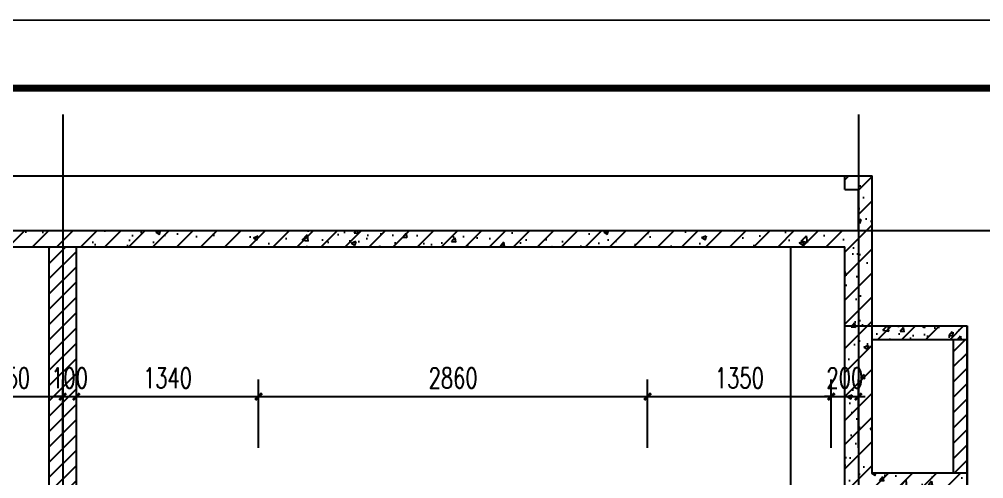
# Model space of a CAD drawing. Extents: x 1738711 to 2346805, y 1189731 to 2516152.
# Drawn here: x 1948757 to 1955848, y 1394548 to 1397922 of the extents above; entities that cross this region are included whole.
import ezdxf
from ezdxf.enums import TextEntityAlignment as Align

# ---------------------------------------------------------------- set-up
doc = ezdxf.new("R2010")
doc.units = 0
doc.header["$LTSCALE"] = 1000
doc.header["$MEASUREMENT"] = 0
doc.linetypes.add('复件 140224通州运河二期售楼部条件图_t3$0$X-ME SHAFT SH$0$X-B2$0$WATER_LINE', pattern=[0])
for name, color, linetype in [('DOTE', 1, 'Continuous'), ('PUB_DIM', 3, 'Continuous'), ('PUB_HATCH', 8, 'Continuous'), ('TK', 4, 'Continuous'), ('WALL', 40, 'Continuous'), ('看线', 8, 'Continuous')]:
    doc.layers.add(name, color=color, linetype=linetype)
doc.styles.add('_TCH_DIM_T3', font='SIMPLEX', dxfattribs={"width": 0.705882, "bigfont": 'GBCBIG'})
doc.styles.add('宋体', font='SIMSUN.TTF', dxfattribs={"width": 0.75})
doc.dimstyles.new('_TCH_ARCH&&50', dxfattribs={"dimtxt": 148.75, "dimasz": 50, "dimexe": 125, "dimexo": 150, "dimgap": 63.125, "dimtad": 1, "dimdec": 0, "dimzin": 0, "dimdsep": 46, "dimtxsty": '_TCH_DIM_T3', "dimblk": 'ARCHTICK', "dimcen": 0.09, "dimclrt": 7, "dimazin": 2, "dimtfac": 1, "dimtdec": 0, "dimtix": 1, "dimtmove": 2, "dimatfit": 3, "dimfxl": 50, "dimtolj": 1, "dimtzin": 0, "dimarcsym": 0})
pattern_1 = [(45, (0, 0), (-56.1266008, 56.1266008), [])]

# ---------------------------------------------------------------- blocks, each defined once
blk = doc.blocks.new('hjashrtahreahe')
at = {"layer": 'TK', "color": 7, "const_width": 25}
blk.add_lwpolyline([(0, 59400), (84100, 59400), (84100, 0), (0, 0)], close=True, dxfattribs=at)
at = {"layer": 'TK', "color": 3, "const_width": 100}
blk.add_lwpolyline([(2500, 1000), (2500, 58400), (83100, 58400), (83100, 1000)], close=True, dxfattribs=at)
at = {"layer": 'TK', "style": '宋体', "width": 0.75}
for tag, height, p in [('项目负责人', 350, (6003, 57089)), ('专业负责人', 350, (6003, 56224)), ('设计人', 350, (6003, 55419)), ('版号1', 250, (77304, 22193)), ('时间1', 250, (82405, 22193)), ('版号2', 250, (77304, 21593)), ('时间2', 250, (82405, 21593)), ('版号3', 250, (77304, 20993)), ('时间3', 250, (82405, 20993)), ('建筑会签', 0.0001, (78978, 2403)), ('电气会签', 0.0001, (82128, 2403)), ('结构会签', 0.0001, (78978, 1803)), ('暖通会签', 0.0001, (82128, 1803)), ('给排水会签', 0.0001, (78978, 1250)), ('智能化会签', 0.0001, (82128, 1250))]:
    blk.add_attdef(tag, text='', height=height, dxfattribs=at).set_placement(p, align=Align.CENTER)
for tag, p in [('合作设计单位', (80816, 48986)), ('版号说明1', (79854, 22318)), ('版号说明2', (79854, 21718)), ('版号说明3', (79854, 21118)), ('浙江绿储科技有限公司', (80545, 16036)), ('百兆瓦级集中式熔盐储能关键', (80545, 14953)), ('设备研发及制造基地项目', (80545, 14603)), ('1#研发楼', (80545, 13636)), ('图名', (80545, 12436)), ('工程编号', (78978, 11461)), ('子项编号', (82128, 11461)), ('建筑', (78978, 10711)), ('图号', (82128, 10711)), ('施工图', (78978, 9961)), ('2023.03', (82128, 9961)), ('审定', (79353, 8461)), ('审核', (79353, 7711)), ('工程负责', (79353, 6961)), ('专业负责', (79353, 6211)), ('设计', (79353, 5461)), ('制图', (79353, 4711)), ('校对', (79353, 3961))]:
    blk.add_attdef(tag, text='', height=250, dxfattribs=at).set_placement(p, align=Align.MIDDLE_CENTER)
blk = doc.blocks.new('_ArchTick')
at = {"color": 0, "linetype": 'ByBlock', "const_width": 0.4}
blk.add_lwpolyline([(-0.5, -0.5), (0.5, 0.5)], dxfattribs=at)
blk = doc.blocks.new('*D1296')
at = {"layer": 'Defpoints', "color": 0, "transparency": 16777216}
for p in [(1949076.9, 1395150.9), (1948326.9, 1394624.1), (1949076.9, 1394624.1)]:
    blk.add_point(p, dxfattribs=at)
at = {"layer": 'PUB_DIM', "color": 0, "lineweight": -2, "transparency": 16777216}
for p, q in [((1948326.9, 1394774.1), (1948326.9, 1395275.9)), ((1949076.9, 1394774.1), (1949076.9, 1395275.9)), ((1948326.9, 1395150.9), (1949076.9, 1395150.9))]:
    blk.add_line(p, q, dxfattribs=at)
at = {"layer": 'PUB_DIM', "color": 0, "lineweight": -2, "transparency": 16777216, "xscale": 50, "yscale": 50, "zscale": 50, "rotation": 180}
blk.add_blockref('_ArchTick', (1948326.9, 1395150.9), dxfattribs=at)
at = {"layer": 'PUB_DIM', "color": 0, "lineweight": -2, "transparency": 16777216, "xscale": 50, "yscale": 50, "zscale": 50}
blk.add_blockref('_ArchTick', (1949076.9, 1395150.9), dxfattribs=at)
at = {"layer": 'PUB_DIM', "color": 7, "transparency": 16777216, "insert": (1948701.9, 1395288.4), "char_height": 148.75, "attachment_point": 5, "style": '_TCH_DIM_T3'}
blk.add_mtext('\\A1;750', dxfattribs=at)
blk = doc.blocks.new('*D1297')
at = {"layer": 'Defpoints', "color": 0, "transparency": 16777216}
for p in [(1949176.9, 1395150.9), (1949076.9, 1394624.1), (1949176.9, 1394624.1)]:
    blk.add_point(p, dxfattribs=at)
at = {"layer": 'PUB_DIM', "color": 0, "lineweight": -2, "transparency": 16777216}
for p, q in [((1949076.9, 1394774.1), (1949076.9, 1395275.9)), ((1949176.9, 1394774.1), (1949176.9, 1395275.9)), ((1949076.9, 1395150.9), (1949026.9, 1395150.9)), ((1949076.9, 1395150.9), (1949176.9, 1395150.9)), ((1949176.9, 1395150.9), (1949226.9, 1395150.9))]:
    blk.add_line(p, q, dxfattribs=at)
at = {"layer": 'PUB_DIM', "color": 0, "lineweight": -2, "transparency": 16777216, "xscale": 50, "yscale": 50, "zscale": 50}
blk.add_blockref('_ArchTick', (1949076.9, 1395150.9), dxfattribs=at)
at = {"layer": 'PUB_DIM', "color": 0, "lineweight": -2, "transparency": 16777216, "xscale": 50, "yscale": 50, "zscale": 50, "rotation": 180}
blk.add_blockref('_ArchTick', (1949176.9, 1395150.9), dxfattribs=at)
at = {"layer": 'PUB_DIM', "color": 7, "transparency": 16777216, "insert": (1949126.9, 1395288.4), "char_height": 148.75, "attachment_point": 5, "style": '_TCH_DIM_T3'}
blk.add_mtext('\\A1;100', dxfattribs=at)
blk = doc.blocks.new('*D1298')
at = {"layer": 'Defpoints', "color": 0, "transparency": 16777216}
for p in [(1950516.9, 1395150.9), (1949176.9, 1394624.1), (1950516.9, 1394624.1)]:
    blk.add_point(p, dxfattribs=at)
at = {"layer": 'PUB_DIM', "color": 0, "lineweight": -2, "transparency": 16777216}
for p, q in [((1949176.9, 1394774.1), (1949176.9, 1395275.9)), ((1950516.9, 1394774.1), (1950516.9, 1395275.9)), ((1949176.9, 1395150.9), (1950516.9, 1395150.9))]:
    blk.add_line(p, q, dxfattribs=at)
at = {"layer": 'PUB_DIM', "color": 0, "lineweight": -2, "transparency": 16777216, "xscale": 50, "yscale": 50, "zscale": 50, "rotation": 180}
blk.add_blockref('_ArchTick', (1949176.9, 1395150.9), dxfattribs=at)
at = {"layer": 'PUB_DIM', "color": 0, "lineweight": -2, "transparency": 16777216, "xscale": 50, "yscale": 50, "zscale": 50}
blk.add_blockref('_ArchTick', (1950516.9, 1395150.9), dxfattribs=at)
at = {"layer": 'PUB_DIM', "color": 7, "transparency": 16777216, "insert": (1949846.9, 1395288.4), "char_height": 148.75, "attachment_point": 5, "style": '_TCH_DIM_T3'}
blk.add_mtext('\\A1;1340', dxfattribs=at)
blk = doc.blocks.new('*D1299')
at = {"layer": 'Defpoints', "color": 0, "transparency": 16777216}
for p in [(1953376.9, 1395150.9), (1950516.9, 1394624.1), (1953376.9, 1394624.1)]:
    blk.add_point(p, dxfattribs=at)
at = {"layer": 'PUB_DIM', "color": 0, "lineweight": -2, "transparency": 16777216}
for p, q in [((1950516.9, 1394774.1), (1950516.9, 1395275.9)), ((1953376.9, 1394774.1), (1953376.9, 1395275.9)), ((1950516.9, 1395150.9), (1953376.9, 1395150.9))]:
    blk.add_line(p, q, dxfattribs=at)
at = {"layer": 'PUB_DIM', "color": 0, "lineweight": -2, "transparency": 16777216, "xscale": 50, "yscale": 50, "zscale": 50, "rotation": 180}
blk.add_blockref('_ArchTick', (1950516.9, 1395150.9), dxfattribs=at)
at = {"layer": 'PUB_DIM', "color": 0, "lineweight": -2, "transparency": 16777216, "xscale": 50, "yscale": 50, "zscale": 50}
blk.add_blockref('_ArchTick', (1953376.9, 1395150.9), dxfattribs=at)
at = {"layer": 'PUB_DIM', "color": 7, "transparency": 16777216, "insert": (1951946.9, 1395288.4), "char_height": 148.75, "attachment_point": 5, "style": '_TCH_DIM_T3'}
blk.add_mtext('\\A1;2860', dxfattribs=at)
blk = doc.blocks.new('*D1300')
at = {"layer": 'Defpoints', "color": 0, "transparency": 16777216}
for p in [(1954726.9, 1395150.9), (1953376.9, 1394624.1), (1954726.9, 1394624.1)]:
    blk.add_point(p, dxfattribs=at)
at = {"layer": 'PUB_DIM', "color": 0, "lineweight": -2, "transparency": 16777216}
for p, q in [((1953376.9, 1394774.1), (1953376.9, 1395275.9)), ((1954726.9, 1394774.1), (1954726.9, 1395275.9)), ((1953376.9, 1395150.9), (1954726.9, 1395150.9))]:
    blk.add_line(p, q, dxfattribs=at)
at = {"layer": 'PUB_DIM', "color": 0, "lineweight": -2, "transparency": 16777216, "xscale": 50, "yscale": 50, "zscale": 50, "rotation": 180}
blk.add_blockref('_ArchTick', (1953376.9, 1395150.9), dxfattribs=at)
at = {"layer": 'PUB_DIM', "color": 0, "lineweight": -2, "transparency": 16777216, "xscale": 50, "yscale": 50, "zscale": 50}
blk.add_blockref('_ArchTick', (1954726.9, 1395150.9), dxfattribs=at)
at = {"layer": 'PUB_DIM', "color": 7, "transparency": 16777216, "insert": (1954051.9, 1395288.4), "char_height": 148.75, "attachment_point": 5, "style": '_TCH_DIM_T3'}
blk.add_mtext('\\A1;1350', dxfattribs=at)
blk = doc.blocks.new('*D1301')
at = {"layer": 'Defpoints', "color": 0, "transparency": 16777216}
for p in [(1954926.9, 1395150.9), (1954726.9, 1394624.1), (1954926.9, 1394624.1)]:
    blk.add_point(p, dxfattribs=at)
at = {"layer": 'PUB_DIM', "color": 0, "lineweight": -2, "transparency": 16777216}
for p, q in [((1954726.9, 1394774.1), (1954726.9, 1395275.9)), ((1954926.9, 1394774.1), (1954926.9, 1395275.9)), ((1954726.9, 1395150.9), (1954676.9, 1395150.9)), ((1954726.9, 1395150.9), (1954926.9, 1395150.9)), ((1954926.9, 1395150.9), (1954976.9, 1395150.9))]:
    blk.add_line(p, q, dxfattribs=at)
at = {"layer": 'PUB_DIM', "color": 0, "lineweight": -2, "transparency": 16777216, "xscale": 50, "yscale": 50, "zscale": 50}
blk.add_blockref('_ArchTick', (1954726.9, 1395150.9), dxfattribs=at)
at = {"layer": 'PUB_DIM', "color": 0, "lineweight": -2, "transparency": 16777216, "xscale": 50, "yscale": 50, "zscale": 50, "rotation": 180}
blk.add_blockref('_ArchTick', (1954926.9, 1395150.9), dxfattribs=at)
at = {"layer": 'PUB_DIM', "color": 7, "transparency": 16777216, "insert": (1954826.9, 1395288.4), "char_height": 148.75, "attachment_point": 5, "style": '_TCH_DIM_T3'}
blk.add_mtext('\\A1;200', dxfattribs=at)

msp = doc.modelspace()

# ---------------------------------------------------------------- hatches: boundary and pattern name
at = {"layer": 'PUB_HATCH', "linetype": '复件 140224通州运河二期售楼部条件图_t3$0$X-ME SHAFT SH$0$X-B2$0$WATER_LINE'}
h = msp.add_hatch(dxfattribs=at)
h.set_pattern_fill('钢筋混凝土', color=256, scale=50, style=0)
h.set_pattern_definition([(45, (0, 0), (-88.3883476, 88.3883476), []), (50, (0, 0), (358.63009, -31.376067), [37.5, -412.5]), (355, (0, 0), (-69.375667, 376.096067), [30, -330]), (100.4514, (29.9, -2.6), (289.25469, 344.71977), [31.870095, -350.571056]), (46.1842, (0, 100), (533.620524, -82.75951), [56.25, -618.75]), (96.6356, (44.47, 93.1), (467.33135, 487.05894), [47.80514, -525.8565]), (351.1842, (0, 100), (467.33097, 487.0593), [45, -495]), (21, (50, 75), (298.453526, -201.309445), [37.5, -412.5]), (326, (50, 75), (121.657666, 362.57502), [30, -330]), (71.4514, (74.87, 58.22), (420.111314, 161.26525), [31.870095, -350.571056]), (37.5, (0, 0), (6.079928, 166.446927), [0, -326, 0, -335, 0, -331.25]), (7.5, (0, 0), (131.534769, 197.205856), [0, -191, 0, -318.5, 0, -126.25]), (327.5, (-111.5, 0), (266.911218, -11.277436), [0, -125, 0, -390, 0, -517.5]), (317.5, (-161.5, 0), (291.593085, 50.052491), [0, -162.5, 0, -259, 0, -367.5])])
h.paths.add_polyline_path([(1955027.7, 1395671.6), (1954826.9, 1395671.6), (1954826.9, 1394471.6), (1955726.9, 1394471.6), (1955726.9, 1394591.6), (1955027.7, 1394591.6)])
h.paths.add_polyline_path([(1955027.7, 1395671.6), (1955027.7, 1395571.6), (1955726.9, 1395571.6), (1955726.9, 1395671.6)])
h.paths.add_polyline_path([(1948226.9, 1396251.6), (1954826.9, 1396251.6), (1954826.9, 1395671.6), (1955027.7, 1395671.6), (1955027.7, 1396771.6), (1954826.9, 1396771.6), (1954826.9, 1396671.6), (1954926.9, 1396671.6), (1954926.9, 1396371.6), (1948127.7, 1396371.6), (1948127.7, 1396671.6), (1948227.7, 1396671.6), (1948227.7, 1396771.6), (1948026.9, 1396771.6), (1948026.9, 1395671.6), (1948226.9, 1395671.6)])
h = msp.add_hatch(dxfattribs=at)
h.set_pattern_fill('ANSI31', color=256, scale=50, style=0)
h.set_pattern_definition(pattern_1)
h.paths.add_polyline_path([(1949176.9, 1376641.6), (1948976.9, 1376641.6), (1948976.9, 1374541.6), (1949176.9, 1374541.6)])
h.paths.add_polyline_path([(1948976.9, 1377041.6), (1949176.9, 1377041.6), (1949176.9, 1380541.6), (1948976.9, 1380541.6)])
h.paths.add_polyline_path([(1949176.9, 1384441.6), (1948976.9, 1384441.6), (1948976.9, 1380941.6), (1949176.9, 1380941.6)])
h.paths.add_polyline_path([(1949176.9, 1388341.6), (1948976.9, 1388341.6), (1948976.9, 1384841.6), (1949176.9, 1384841.6)])
h.paths.add_polyline_path([(1949176.9, 1392241.6), (1948976.9, 1392241.6), (1948976.9, 1388741.6), (1949176.9, 1388741.6)])
h.paths.add_polyline_path([(1949176.9, 1396251.6), (1948976.9, 1396251.6), (1948976.9, 1392641.6), (1949176.9, 1392641.6)])
h = msp.add_hatch(dxfattribs=at)
h.set_pattern_fill('ANSI31', color=256, scale=50, style=0)
h.set_pattern_definition(pattern_1)
h.paths.add_polyline_path([(1954926.9, 1394471.6), (1954826.9, 1394471.6), (1954826.9, 1392671.6), (1954926.9, 1392671.6)])
h.paths.add_polyline_path([(1955027.7, 1394471.6), (1954926.9, 1394471.6), (1954926.9, 1392671.6), (1955027.7, 1392671.6)])
h.paths.add_polyline_path([(1955726.9, 1395571.6), (1955626.9, 1395571.6), (1955626.9, 1394591.6), (1955726.9, 1394591.6)])

# ---------------------------------------------------------------- linework, layer by layer
at = {"layer": 'DOTE'}
for p, q in [((1949076.9, 1397223.8), (1949076.9, 1370014.9)), ((1954926.9, 1397223.8), (1954926.9, 1370014.9)), ((1946216.3, 1396371.6), (1957770.6, 1396371.6))]:
    msp.add_line(p, q, dxfattribs=at)
at = {"layer": 'WALL'}
for p, q in [((1954826.9, 1396671.6), (1954826.9, 1396771.6)), ((1954826.9, 1396771.6), (1955027.7, 1396771.6)), ((1955027.7, 1394591.6), (1955027.7, 1396771.6)), ((1954826.9, 1396671.6), (1954926.9, 1396671.6)), ((1954926.9, 1396371.6), (1954926.9, 1396671.6)), ((1948127.7, 1396371.6), (1954926.9, 1396371.6)), ((1948226.9, 1396251.6), (1954826.9, 1396251.6)), ((1948976.9, 1374541.6), (1948976.9, 1396251.6)), ((1949176.9, 1392641.6), (1949176.9, 1396251.6)), ((1954826.9, 1392671.6), (1954826.9, 1396251.6)), ((1954826.9, 1395671.6), (1955726.9, 1395671.6)), ((1955726.9, 1394471.6), (1955726.9, 1395671.6)), ((1955027.7, 1395571.6), (1955726.9, 1395571.6)), ((1955626.9, 1394591.6), (1955626.9, 1395571.6)), ((1955027.7, 1394591.6), (1955726.9, 1394591.6))]:
    msp.add_line(p, q, dxfattribs=at)
at = {"layer": '看线'}
for p, q in [((1948226.9, 1396771.6), (1954826.9, 1396771.6)), ((1954426.9, 1396251.6), (1954426.9, 1390636.9)), ((1955726.9, 1395671.6), (1955726.9, 1381871.6))]:
    msp.add_line(p, q, dxfattribs=at)

# ---------------------------------------------------------------- block references
at = {"xscale": 0.5, "yscale": 0.5, "zscale": 0.5}
msp.add_blockref('hjashrtahreahe', (1939883.1, 1368216), dxfattribs=at)

# ---------------------------------------------------------------- dimensions: what is measured, and where the dimension line sits
at = {"layer": 'PUB_DIM'}
for p1, p2, picture, middle in [((1948326.9, 1394624.1), (1949076.9, 1394624.1), '*D1296', (1948701.9, 1395288.4)), ((1949076.9, 1394624.1), (1949176.9, 1394624.1), '*D1297', (1949126.9, 1395288.4)), ((1949176.9, 1394624.1), (1950516.9, 1394624.1), '*D1298', (1949846.9, 1395288.4)), ((1950516.9, 1394624.1), (1953376.9, 1394624.1), '*D1299', (1951946.9, 1395288.4)), ((1953376.9, 1394624.1), (1954726.9, 1394624.1), '*D1300', (1954051.9, 1395288.4)), ((1954726.9, 1394624.1), (1954926.9, 1394624.1), '*D1301', (1954826.9, 1395288.4))]:
    dim = msp.add_aligned_dim(p1=p1, p2=p2, distance=526.8, dimstyle='_TCH_ARCH&&50', dxfattribs=at)
    dim.commit()
    dim.dimension.update_dxf_attribs({"geometry": picture, "text_midpoint": middle})

doc.saveas('drawing.dxf')
